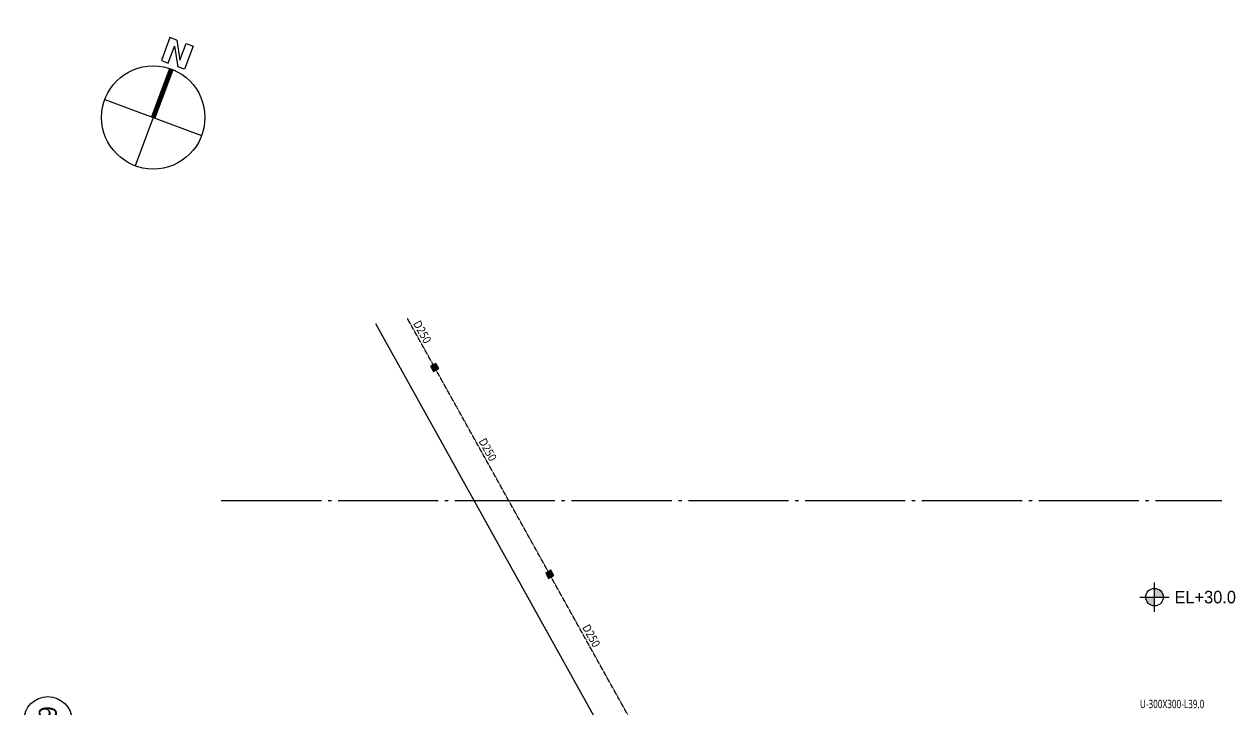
# Model space of a CAD drawing. Header units: millimetres. Extents: x 252222657 to 254795153, y 504225591 to 504550014.
# Drawn here: x 252236504 to 252415189, y 504430660 to 504533367 of the extents above; entities that cross this region are included whole.
import ezdxf
from ezdxf.enums import TextEntityAlignment as Align

# ---------------------------------------------------------------- set-up
doc = ezdxf.new("R2010")
doc.units = ezdxf.units.MM
for name, pattern in [('CEN', [35, 30, -2, 1, -2]), ('DASH', [0.75, 0.5, -0.25]), ('DASHED', [0.75, 0.5, -0.25])]:
    doc.linetypes.add(name, pattern=pattern)
for name, color, linetype in [('1-계획-우수문자', 2, 'Continuous'), ('2-계획-오수관로', 3, 'Continuous'), ('2-계획-오수집수정', 26, 'Continuous'), ('4A.TEC CEN', 1, 'CEN'), ('4A.TEC TEXT 1', 3, 'Continuous'), ('4A.TEC TEXT 2', 3, 'Continuous'), ('4A.TEC 심볼', 7, 'Continuous'), ('k-시트문자', 7, 'Continuous'), ('NO체인', 1, 'Continuous'), ('㈜SE&C 심볼', 7, 'Continuous')]:
    doc.layers.add(name, color=color, linetype=linetype)
doc.styles.add('GHS', font='malgun.ttf')
doc.styles.add('SAMOO', font='')
doc.styles.add('울릉도L', font='')
doc.styles.get('SAMOO').set_extended_font_data('Dotum')
doc.styles.get('울릉도L').set_extended_font_data('Dotum')

# ---------------------------------------------------------------- blocks, each defined once
blk = doc.blocks.new('ccs122')
at = {"layer": '4A.TEC 심볼'}
blk.add_line((0, 8), (0, 3), dxfattribs=at)
blk.add_circle((0, 14), 6, dxfattribs=at)
at = {"layer": '4A.TEC TEXT 2', "color": 3, "style": 'GHS'}
blk.add_attdef('NO', text='', height=4.5, dxfattribs=at).set_placement((-0.01, 14.02), align=Align.MIDDLE_CENTER)
blk = doc.blocks.new('dr-sy-018-D-M')
at = {"layer": '4A.TEC 심볼', "color": 0}
for p, q in [((-1, 16.4), (-2.5, 16.4)), ((-2.5, 16.4), (-2.5, 11.4)), ((-1, 16.4), (1, 12.8)), ((-1, 15.09), (1.05, 11.4)), ((-1, 11.4), (-1, 15.09)), ((1, 12.8), (1, 16.4)), ((1, 16.4), (2.5, 16.4)), ((2.5, 16.4), (2.5, 11.4)), ((-2.5, 11.4), (-1, 11.4)), ((2.5, 11.4), (1.05, 11.4)), ((-10.5, 0), (10.5, 0)), ((0, 0), (0, -10.5))]:
    blk.add_line(p, q, dxfattribs=at)
at = {"layer": '4A.TEC 심볼', "color": 0, "const_width": 1}
blk.add_lwpolyline([(0, 10.5), (0, 0)], dxfattribs=at)
at = {"layer": '4A.TEC 심볼', "color": 0}
blk.add_circle((0, 0), 10.5, dxfattribs=at)
blk = doc.blocks.new('FL-LEVEL1')
at = {"layer": '4A.TEC 심볼', "linetype": 'ByBlock'}
h = blk.add_hatch(color=256, dxfattribs=at)
h.paths.add_polyline_path([(295, 175), (295, 0), (470, 0, 0.414214)])
h.paths.add_polyline_path([(295, 0), (120, 0, 0.414214), (295, -175)])
for p, q in [((295, -295), (295, 295)), ((0, 0), (590, 0))]:
    blk.add_line(p, q, dxfattribs=at)
blk.add_circle((295, 0), 175, dxfattribs=at)
at = {"layer": '4A.TEC TEXT 2', "color": 3, "linetype": 'ByBlock', "style": 'SAMOO'}
blk.add_attdef('FL', text='', height=250, dxfattribs=at).set_placement((695, 0), align=Align.MIDDLE_LEFT)
blk = doc.blocks.new('A$C6C3F3C2C')
at = {"layer": '2-계획-오수집수정', "color": 251}
for p, q in [((0.07, 0.36), (0.08, 0.34)), ((0.09, 0.36), (0.1, 0.34)), ((0.19, 0.49), (0.15, 0.49)), ((0.19, 0.47), (0.15, 0.48)), ((0.15, 0.44), (0.17, 0.44)), ((0.15, 0.42), (0.17, 0.42)), ((0.16, 0.54), (0.19, 0.53)), ((0.16, 0.38), (0.2, 0.39)), ((0.16, 0.36), (0.2, 0.37)), ((0.18, 0.73), (0.17, 0.72)), ((0.17, 0.55), (0.19, 0.54)), ((0.2, 0.72), (0.18, 0.7)), ((0.18, 0.59), (0.22, 0.57)), ((0.18, 0.32), (0.2, 0.33)), ((0.19, 0.61), (0.23, 0.59)), ((0.19, 0.31), (0.21, 0.32)), ((0.24, 0.48), (0.21, 0.49)), ((0.24, 0.47), (0.21, 0.47)), ((0.21, 0.39), (0.25, 0.4)), ((0.24, 0.3), (0.21, 0.27)), ((0.22, 0.64), (0.24, 0.63)), ((0.22, 0.44), (0.24, 0.44)), ((0.22, 0.43), (0.24, 0.43)), ((0.22, 0.38), (0.25, 0.38)), ((0.25, 0.28), (0.22, 0.26)), ((0.23, 0.65), (0.25, 0.64)), ((0.23, 0.56), (0.26, 0.55)), ((0.23, 0.51), (0.25, 0.51)), ((0.24, 0.58), (0.27, 0.56)), ((0.24, 0.53), (0.25, 0.52)), ((0.24, 0.35), (0.26, 0.36)), ((0.25, 0.34), (0.27, 0.35)), ((0.28, 0.33), (0.25, 0.31)), ((0.25, 0.23), (0.26, 0.25)), ((0.28, 0.65), (0.26, 0.68)), ((0.28, 0.48), (0.26, 0.48)), ((0.27, 0.46), (0.26, 0.47)), ((0.26, 0.41), (0.29, 0.42)), ((0.26, 0.39), (0.3, 0.4)), ((0.29, 0.32), (0.26, 0.29)), ((0.26, 0.22), (0.27, 0.24)), ((0.3, 0.66), (0.27, 0.69)), ((0.27, 0.6), (0.29, 0.58)), ((0.28, 0.61), (0.3, 0.59)), ((0.28, 0.54), (0.31, 0.52)), ((0.32, 0.61), (0.29, 0.64)), ((0.29, 0.56), (0.32, 0.54)), ((0.31, 0.35), (0.29, 0.34)), ((0.29, 0.28), (0.31, 0.3)), ((0.29, 0.19), (0.31, 0.23)), ((0.32, 0.34), (0.3, 0.32)), ((0.3, 0.27), (0.32, 0.29)), ((0.31, 0.71), (0.32, 0.69)), ((0.33, 0.62), (0.31, 0.65)), ((0.31, 0.42), (0.37, 0.44)), ((0.31, 0.4), (0.37, 0.42)), ((0.31, 0.18), (0.33, 0.22)), ((0.32, 0.72), (0.33, 0.7)), ((0.34, 0.58), (0.32, 0.6)), ((0.32, 0.51), (0.37, 0.48)), ((0.32, 0.24), (0.34, 0.27)), ((0.33, 0.53), (0.38, 0.5)), ((0.34, 0.65), (0.35, 0.63)), ((0.35, 0.59), (0.34, 0.61)), ((0.34, 0.29), (0.36, 0.32)), ((0.34, 0.23), (0.35, 0.26)), ((0.34, 0.08), (0.36, 0.07)), ((0.35, 0.85), (0.37, 0.79)), ((0.35, 0.66), (0.36, 0.64)), ((0.35, 0.17), (0.36, 0.19)), ((0.35, 0.1), (0.37, 0.09)), ((0.36, 0.72), (0.37, 0.7)), ((0.36, 0.28), (0.38, 0.31)), ((0.36, 0.16), (0.37, 0.19)), ((0.37, 0.33), (0.4, 0.38)), ((0.37, 0.24), (0.38, 0.25)), ((0.38, 0.73), (0.39, 0.7)), ((0.38, 0.68), (0.38, 0.65)), ((0.39, 0.69), (0.4, 0.65)), ((0.39, 0.64), (0.4, 0.6)), ((0.39, 0.32), (0.42, 0.37)), ((0.39, 0.23), (0.39, 0.25)), ((0.4, 0.59), (0.42, 0.53)), ((0.41, 0.64), (0.42, 0.61)), ((0.42, 0.24), (0.41, 0.21)), ((0.41, 0.19), (0.41, 0.15)), ((0.42, 0.75), (0.42, 0.73)), ((0.42, 0.59), (0.44, 0.53)), ((0.42, 0.28), (0.42, 0.26)), ((0.43, 0.19), (0.42, 0.15)), ((0.43, 0.68), (0.43, 0.66)), ((0.44, 0.27), (0.43, 0.26)), ((0.43, 0.24), (0.43, 0.21)), ((0.44, 0.75), (0.44, 0.73)), ((0.44, 0.68), (0.44, 0.66)), ((0.46, 0.63), (0.47, 0.64)), ((0.48, 0.31), (0.46, 0.37)), ((0.46, 0.22), (0.46, 0.24)), ((0.46, 0.15), (0.46, 0.17)), ((0.47, 0.71), (0.48, 0.75)), ((0.47, 0.66), (0.47, 0.69)), ((0.47, 0.22), (0.47, 0.24)), ((0.48, 0.66), (0.49, 0.69)), ((0.48, 0.62), (0.48, 0.64)), ((0.51, 0.58), (0.48, 0.53)), ((0.5, 0.31), (0.48, 0.37)), ((0.49, 0.26), (0.48, 0.29)), ((0.48, 0.15), (0.48, 0.17)), ((0.49, 0.71), (0.49, 0.75)), ((0.53, 0.57), (0.5, 0.52)), ((0.51, 0.26), (0.5, 0.3)), ((0.51, 0.21), (0.5, 0.25)), ((0.58, 0.81), (0.51, 0.82)), ((0.51, 0.67), (0.51, 0.65)), ((0.52, 0.17), (0.51, 0.2)), ((0.53, 0.66), (0.52, 0.65)), ((0.54, 0.62), (0.52, 0.59)), ((0.57, 0.37), (0.52, 0.4)), ((0.52, 0.22), (0.52, 0.25)), ((0.55, 0.8), (0.53, 0.81)), ((0.54, 0.74), (0.53, 0.71)), ((0.59, 0.5), (0.53, 0.48)), ((0.59, 0.48), (0.53, 0.46)), ((0.58, 0.39), (0.53, 0.42)), ((0.54, 0.18), (0.53, 0.2)), ((0.56, 0.82), (0.54, 0.83)), ((0.55, 0.73), (0.54, 0.71)), ((0.56, 0.61), (0.54, 0.58)), ((0.55, 0.24), (0.54, 0.26)), ((0.56, 0.67), (0.55, 0.64)), ((0.55, 0.31), (0.56, 0.29)), ((0.56, 0.25), (0.55, 0.27)), ((0.57, 0.06), (0.55, 0.12)), ((0.58, 0.66), (0.56, 0.63)), ((0.56, 0.32), (0.58, 0.3)), ((0.59, 0.72), (0.57, 0.68)), ((0.57, 0.28), (0.59, 0.25)), ((0.58, 0.18), (0.57, 0.2)), ((0.6, 0.63), (0.58, 0.61)), ((0.58, 0.56), (0.6, 0.58)), ((0.61, 0.34), (0.58, 0.36)), ((0.58, 0.29), (0.61, 0.26)), ((0.59, 0.19), (0.58, 0.21)), ((0.61, 0.71), (0.59, 0.67)), ((0.61, 0.62), (0.59, 0.6)), ((0.59, 0.55), (0.61, 0.56)), ((0.62, 0.36), (0.59, 0.38)), ((0.64, 0.51), (0.6, 0.5)), ((0.62, 0.29), (0.6, 0.31)), ((0.6, 0.24), (0.63, 0.21)), ((0.61, 0.58), (0.64, 0.61)), ((0.64, 0.49), (0.61, 0.48)), ((0.63, 0.3), (0.61, 0.32)), ((0.62, 0.57), (0.65, 0.59)), ((0.62, 0.42), (0.64, 0.42)), ((0.62, 0.25), (0.64, 0.22)), ((0.64, 0.68), (0.63, 0.66)), ((0.65, 0.56), (0.63, 0.55)), ((0.63, 0.44), (0.64, 0.43)), ((0.66, 0.32), (0.63, 0.34)), ((0.65, 0.67), (0.64, 0.65)), ((0.66, 0.55), (0.64, 0.54)), ((0.67, 0.34), (0.64, 0.35)), ((0.65, 0.62), (0.68, 0.64)), ((0.68, 0.52), (0.65, 0.52)), ((0.69, 0.51), (0.65, 0.5)), ((0.67, 0.39), (0.65, 0.39)), ((0.66, 0.37), (0.65, 0.38)), ((0.67, 0.25), (0.65, 0.26)), ((0.66, 0.6), (0.69, 0.63)), ((0.68, 0.47), (0.66, 0.47)), ((0.68, 0.46), (0.66, 0.46)), ((0.66, 0.43), (0.69, 0.43)), ((0.66, 0.42), (0.69, 0.41)), ((0.68, 0.26), (0.66, 0.27)), ((0.71, 0.29), (0.67, 0.31)), ((0.72, 0.31), (0.68, 0.33)), ((0.71, 0.59), (0.69, 0.58)), ((0.69, 0.16), (0.74, 0.21)), ((0.75, 0.73), (0.7, 0.69)), ((0.72, 0.58), (0.7, 0.57)), ((0.74, 0.54), (0.7, 0.53)), ((0.74, 0.52), (0.7, 0.51)), ((0.7, 0.18), (0.72, 0.2)), ((0.71, 0.43), (0.75, 0.42)), ((0.71, 0.41), (0.75, 0.41)), ((0.74, 0.36), (0.71, 0.37)), ((0.73, 0.35), (0.71, 0.36)), ((0.72, 0.17), (0.73, 0.18)), ((0.75, 0.48), (0.73, 0.48)), ((0.75, 0.46), (0.73, 0.46)), ((0.84, 0.34), (0.78, 0.35)), ((0.85, 0.36), (0.79, 0.37)), ((0.81, 0.54), (0.8, 0.56)), ((0.82, 0.52), (0.81, 0.58)), ((0.83, 0.54), (0.82, 0.56))]:
    blk.add_line(p, q, dxfattribs=at)
at = {"layer": '2-계획-오수집수정'}
blk.add_line((0.73, 0.75), (0.69, 0.71), dxfattribs=at)
for points in [[(0, 0), (0.9, 0), (0.9, 0.9), (0, 0.9)], [(0.15, 0.15), (0.75, 0.15), (0.75, 0.75), (0.15, 0.75)]]:
    blk.add_lwpolyline(points, close=True, dxfattribs=at)
at = {"layer": '2-계획-오수집수정', "color": 251, "const_width": 0.005}
for points in [[(0.51, 0.13, -0.911436), (0.34, 0.75, -0.911436)], [(0.56, 0.15, 0.911436), (0.39, 0.77, 0.911436)]]:
    blk.add_lwpolyline(points, format="xyb", dxfattribs=at)
at = {"layer": '2-계획-오수집수정', "color": 251}
for centre, radius in [((0.45, 0.45), 0.41), ((0.45, 0.45), 0.349), ((0.45, 0.45), 0.327), ((0.45, 0.45), 0.3), ((0.2, 0.43), 0.01), ((0.21, 0.53), 0.01), ((0.22, 0.34), 0.01), ((0.26, 0.62), 0.01), ((0.28, 0.26), 0.01), ((0.3, 0.47), 0.01), ((0.33, 0.36), 0.01), ((0.34, 0.68), 0.01), ((0.36, 0.57), 0.01), ((0.37, 0.21), 0.01), ((0.43, 0.7), 0.01), ((0.43, 0.3), 0.01), ((0.47, 0.6), 0.01), ((0.47, 0.2), 0.01), ((0.53, 0.69), 0.01), ((0.54, 0.33), 0.01), ((0.56, 0.22), 0.01), ((0.57, 0.54), 0.01), ((0.6, 0.43), 0.01), ((0.62, 0.64), 0.01), ((0.64, 0.28), 0.01), ((0.68, 0.56), 0.01), ((0.69, 0.37), 0.01), ((0.7, 0.47), 0.01)]:
    blk.add_circle(centre, radius, dxfattribs=at)
for centre, radius, start, end in [((0.08, 0.36), 0.011, 15.342, 195.342), ((0.09, 0.34), 0.011, 195.342, 15.342), ((0.45, 0.45), 0.32, 110.6476, 280.0363), ((0.45, 0.45), 0.3, 163.2634, 171.4094), ((0.45, 0.45), 0.3, 174.2745, 182.4205), ((0.45, 0.45), 0.3, 185.2856, 193.4317), ((0.17, 0.71), 0.011, 135.342, 315.342), ((0.45, 0.45), 0.3, 197.2522, 205.3983), ((0.45, 0.45), 0.3, 152.2522, 160.3983), ((0.2, 0.43), 0.025, 108.5788, 166.6347), ((0.2, 0.43), 0.025, 201.5499, 259.0375), ((0.19, 0.72), 0.011, 315.342, 135.342), ((0.45, 0.45), 0.3, 140.2856, 148.4317), ((0.21, 0.53), 0.025, 86.6465, 144.134), ((0.21, 0.53), 0.025, 179.0492, 237.1051), ((0.45, 0.45), 0.26, 167.2107, 171.189), ((0.45, 0.45), 0.26, 174.495, 178.4733), ((0.45, 0.45), 0.26, 189.143, 193.1377), ((0.45, 0.45), 0.3, 208.2634, 216.4094), ((0.45, 0.45), 0.26, 197.5462, 201.5409), ((0.22, 0.34), 0.025, 131.6465, 189.134), ((0.45, 0.45), 0.26, 152.5462, 156.5409), ((0.21, 0.53), 0.025, 272.0606, 324.134), ((0.45, 0.45), 0.245, 167.3717, 171.0877), ((0.45, 0.45), 0.245, 174.5962, 178.3123), ((0.2, 0.43), 0.025, 21.5499, 73.6233), ((0.2, 0.43), 0.025, 293.9929, 346.6347), ((0.45, 0.45), 0.245, 189.304, 193.0027), ((0.22, 0.34), 0.025, 224.0492, 282.1051), ((0.45, 0.45), 0.245, 197.6812, 201.3799), ((0.22, 0.34), 0.025, 44.0492, 96.691), ((0.45, 0.45), 0.3, 219.2745, 227.4205), ((0.45, 0.45), 0.3, 129.2745, 137.4205), ((0.26, 0.62), 0.025, 156.5499, 214.0375), ((0.45, 0.45), 0.26, 144.143, 148.1377), ((0.45, 0.45), 0.245, 152.6812, 156.3799), ((0.21, 0.53), 0.025, 359.0492, 51.691), ((0.45, 0.45), 0.26, 212.2107, 216.189), ((0.45, 0.45), 0.245, 144.304, 148.0027), ((0.45, 0.45), 0.21, 163.9803, 170.7952), ((0.45, 0.45), 0.21, 174.8887, 181.7037), ((0.45, 0.45), 0.21, 185.7971, 192.6126), ((0.22, 0.34), 0.025, 317.0606, 9.134), ((0.45, 0.45), 0.245, 212.3717, 216.0877), ((0.26, 0.62), 0.025, 63.5788, 121.6347), ((0.26, 0.62), 0.025, 248.9929, 301.6347), ((0.45, 0.45), 0.21, 153.0714, 159.8868), ((0.45, 0.45), 0.21, 198.0714, 204.8868), ((0.45, 0.45), 0.26, 219.495, 223.4733), ((0.45, 0.45), 0.195, 153.2815, 170.6377), ((0.45, 0.45), 0.195, 175.0462, 192.4024), ((0.45, 0.45), 0.195, 198.2815, 215.6377), ((0.45, 0.45), 0.245, 219.5962, 223.3123), ((0.28, 0.26), 0.025, 153.5788, 211.6347), ((0.45, 0.45), 0.3, 230.2856, 238.4317), ((0.45, 0.45), 0.3, 118.2634, 126.4094), ((0.45, 0.45), 0.26, 129.495, 133.4733), ((0.45, 0.45), 0.21, 140.7971, 147.6126), ((0.3, 0.47), 0.025, 190.2996, 249.815), ((0.45, 0.45), 0.21, 208.9803, 215.7952), ((0.28, 0.26), 0.025, 66.5499, 118.6233), ((0.28, 0.26), 0.025, 246.5499, 304.0375), ((0.45, 0.45), 0.245, 129.5962, 133.3123), ((0.26, 0.62), 0.025, 336.5499, 28.6233), ((0.3, 0.47), 0.025, 95.8689, 155.3844), ((0.45, 0.45), 0.195, 130.0462, 147.4024), ((0.45, 0.45), 0.16, 181.5981, 191.7586), ((0.45, 0.45), 0.21, 219.8887, 226.7037), ((0.45, 0.45), 0.26, 122.2107, 126.189), ((0.45, 0.45), 0.21, 129.8887, 136.7037), ((0.45, 0.45), 0.16, 153.9253, 164.0859), ((0.45, 0.45), 0.16, 198.9253, 209.0859), ((0.33, 0.36), 0.025, 140.8689, 200.3844), ((0.45, 0.45), 0.195, 220.0462, 237.4024), ((0.28, 0.26), 0.025, 338.9929, 31.6347), ((0.45, 0.45), 0.26, 234.143, 238.1377), ((0.34, 0.68), 0.025, 134.0492, 192.1051), ((0.45, 0.45), 0.245, 122.3717, 126.0877), ((0.45, 0.45), 0.145, 154.2965, 163.6432), ((0.3, 0.47), 0.025, 284.8409, 60.843), ((0.45, 0.45), 0.145, 182.0408, 191.3874), ((0.45, 0.45), 0.145, 199.2965, 208.6432), ((0.45, 0.45), 0.245, 234.304, 238.0027), ((0.45, 0.45), 0.3, 242.2522, 250.3983), ((0.45, 0.45), 0.3, 110.9278, 115.3983), ((0.34, 0.68), 0.025, 227.0606, 279.134), ((0.45, 0.45), 0.16, 136.5981, 146.7586), ((0.33, 0.36), 0.025, 329.8409, 105.843), ((0.33, 0.36), 0.025, 235.2996, 294.815), ((0.45, 0.45), 0.21, 230.7971, 237.6126), ((0.34, 0.68), 0.025, 41.6465, 99.134), ((0.45, 0.45), 0.21, 118.9803, 125.7952), ((0.36, 0.57), 0.025, 145.2996, 204.815), ((0.45, 0.45), 0.145, 137.0408, 146.3874), ((0.45, 0.45), 0.26, 242.5462, 246.5409), ((0.34, 0.09), 0.011, 75.342, 255.342), ((0.36, 0.77), 0.0308, 211.1382, 359.5457), ((0.36, 0.77), 0.0408, 239.5698, 271.137), ((0.45, 0.45), 0.195, 108.2815, 125.6377), ((0.36, 0.57), 0.025, 239.8409, 15.843), ((0.45, 0.45), 0.16, 226.5981, 236.7586), ((0.45, 0.45), 0.245, 242.6812, 246.3799), ((0.45, 0.45), 0.26, 107.5462, 111.5409), ((0.34, 0.68), 0.025, 314.0492, 6.691), ((0.36, 0.57), 0.025, 50.8689, 110.3844), ((0.45, 0.45), 0.145, 227.0408, 236.3874), ((0.45, 0.45), 0.21, 243.0714, 249.8868), ((0.37, 0.21), 0.025, 89.0492, 141.691), ((0.37, 0.21), 0.025, 176.6465, 234.134), ((0.45, 0.45), 0.245, 107.6812, 111.3799), ((0.45, 0.45), 0.21, 108.0714, 114.8868), ((0.45, 0.45), 0.195, 243.2815, 260.6377), ((0.45, 0.45), 0.3, 253.2634, 261.4094), ((0.36, 0.08), 0.011, 255.342, 75.342), ((0.45, 0.45), 0.16, 108.9253, 119.0859), ((0.45, 0.45), 0.085, 157.0983, 188.5856), ((0.45, 0.45), 0.085, 202.0983, 233.5856), ((0.37, 0.21), 0.025, 269.0492, 327.1051), ((0.36, 0.77), 0.0408, 299.5469, 331.1141), ((0.45, 0.45), 0.145, 109.2965, 118.6432), ((0.45, 0.45), 0.085, 112.0983, 143.5856), ((0.45, 0.45), 0.07, 105.342, 285.342), ((0.45, 0.45), 0.16, 243.9253, 254.0859), ((0.45, 0.45), 0.32, 290.6476, 100.0363), ((0.45, 0.45), 0.26, 99.143, 103.1377), ((0.45, 0.45), 0.245, 99.304, 103.0027), ((0.45, 0.45), 0.145, 244.2965, 253.6432), ((0.45, 0.45), 0.21, 253.9803, 260.7952), ((0.37, 0.21), 0.025, 2.0606, 54.134), ((0.45, 0.45), 0.26, 257.2107, 261.189), ((0.45, 0.45), 0.3, 95.2856, 99.7561), ((0.45, 0.45), 0.21, 95.7971, 102.6126), ((0.45, 0.45), 0.245, 257.3717, 261.0877), ((0.43, 0.7), 0.025, 111.5499, 169.0375), ((0.43, 0.7), 0.025, 203.9929, 256.6347), ((0.45, 0.45), 0.195, 85.0462, 102.4024), ((0.43, 0.3), 0.025, 14.8409, 150.843), ((0.43, 0.3), 0.025, 185.8689, 245.3844), ((0.45, 0.45), 0.16, 91.5981, 101.7586), ((0.45, 0.45), 0.145, 92.0408, 101.3874), ((0.45, 0.45), 0.085, 247.0983, 278.5856), ((0.45, 0.45), 0.3, 264.2745, 272.4205), ((0.45, 0.45), 0.07, 285.342, 105.342), ((0.45, 0.45), 0.195, 265.0462, 282.4024), ((0.45, 0.45), 0.21, 264.8887, 271.7037), ((0.45, 0.45), 0.245, 264.5962, 268.3123), ((0.45, 0.45), 0.26, 264.495, 268.4733), ((0.45, 0.45), 0.3, 84.2745, 92.4205), ((0.43, 0.7), 0.025, 18.5788, 76.6347), ((0.43, 0.7), 0.025, 291.5499, 343.6233), ((0.45, 0.45), 0.21, 84.8887, 91.7037), ((0.47, 0.6), 0.025, 194.8409, 330.843), ((0.45, 0.45), 0.085, 67.0983, 98.5856), ((0.43, 0.3), 0.025, 280.2996, 339.815), ((0.47, 0.2), 0.025, 111.5499, 163.6233), ((0.47, 0.2), 0.025, 198.5788, 256.6347), ((0.47, 0.6), 0.025, 100.2996, 159.815), ((0.45, 0.45), 0.16, 271.5981, 281.7586), ((0.45, 0.45), 0.26, 84.495, 88.4733), ((0.45, 0.45), 0.245, 84.5962, 88.3123), ((0.45, 0.45), 0.145, 272.0408, 281.3874), ((0.45, 0.45), 0.21, 275.7971, 282.6126), ((0.47, 0.2), 0.025, 23.9929, 76.6347), ((0.45, 0.45), 0.21, 73.9803, 80.7952), ((0.45, 0.45), 0.195, 63.2815, 80.6377), ((0.47, 0.6), 0.025, 5.8689, 65.3844), ((0.45, 0.45), 0.085, 292.0983, 323.5856), ((0.47, 0.2), 0.025, 291.5499, 349.0375), ((0.45, 0.45), 0.3, 275.2856, 279.7561), ((0.45, 0.45), 0.3, 73.2634, 81.4094), ((0.45, 0.45), 0.26, 77.2107, 81.189), ((0.45, 0.45), 0.245, 77.3717, 81.0877), ((0.45, 0.45), 0.16, 63.9253, 74.0859), ((0.45, 0.45), 0.145, 64.2965, 73.6432), ((0.45, 0.45), 0.245, 279.304, 283.0027), ((0.45, 0.45), 0.26, 279.143, 283.1377), ((0.53, 0.69), 0.025, 182.0606, 234.134), ((0.45, 0.45), 0.085, 22.0983, 53.5856), ((0.45, 0.45), 0.145, 289.2965, 298.6432), ((0.45, 0.45), 0.16, 288.9253, 299.0859), ((0.54, 0.13), 0.0408, 119.5469, 151.1141), ((0.53, 0.69), 0.025, 89.0492, 147.1051), ((0.45, 0.45), 0.195, 288.2815, 305.6377), ((0.54, 0.13), 0.0308, 31.1382, 179.5457), ((0.45, 0.45), 0.21, 63.0714, 69.8868), ((0.54, 0.33), 0.025, 59.8409, 195.843), ((0.45, 0.45), 0.21, 288.0714, 294.8868), ((0.45, 0.45), 0.245, 287.6812, 291.3799), ((0.54, 0.82), 0.011, 75.342, 255.342), ((0.53, 0.69), 0.025, 269.0492, 321.691), ((0.45, 0.45), 0.145, 47.0408, 56.3874), ((0.45, 0.45), 0.085, 337.0983, 8.5856), ((0.54, 0.33), 0.025, 230.8689, 290.3844), ((0.45, 0.45), 0.26, 287.5462, 291.5409), ((0.53, 0.69), 0.025, 356.6465, 54.134), ((0.45, 0.45), 0.16, 46.5981, 56.7586), ((0.56, 0.22), 0.025, 134.0492, 186.691), ((0.54, 0.13), 0.0408, 59.5698, 91.137), ((0.56, 0.81), 0.011, 255.342, 75.342), ((0.45, 0.45), 0.3, 62.2522, 70.3983), ((0.45, 0.45), 0.26, 62.5462, 66.5409), ((0.45, 0.45), 0.245, 62.6812, 66.3799), ((0.57, 0.54), 0.025, 149.8409, 285.843), ((0.45, 0.45), 0.21, 298.9803, 305.7952), ((0.56, 0.22), 0.025, 221.6465, 279.134), ((0.45, 0.45), 0.21, 50.7971, 57.6126), ((0.45, 0.45), 0.195, 40.0462, 57.4024), ((0.57, 0.54), 0.025, 55.2996, 114.815), ((0.45, 0.45), 0.145, 317.0408, 326.3874), ((0.54, 0.33), 0.025, 325.2996, 24.815), ((0.56, 0.22), 0.025, 47.0606, 99.134), ((0.45, 0.45), 0.3, 290.9278, 295.3983), ((0.45, 0.45), 0.16, 316.5981, 326.7586), ((0.45, 0.45), 0.245, 54.304, 58.0027), ((0.45, 0.45), 0.145, 19.2965, 28.6432), ((0.6, 0.43), 0.025, 104.8409, 240.843), ((0.45, 0.45), 0.145, 334.2965, 343.6432), ((0.45, 0.45), 0.195, 310.0462, 327.4024), ((0.45, 0.45), 0.21, 309.8887, 316.7037), ((0.45, 0.45), 0.245, 302.3717, 306.0877), ((0.56, 0.22), 0.025, 314.0492, 12.1051), ((0.45, 0.45), 0.26, 54.143, 58.1377), ((0.62, 0.64), 0.025, 158.9929, 211.6347), ((0.45, 0.45), 0.21, 39.8887, 46.7037), ((0.57, 0.54), 0.025, 320.8689, 20.3844), ((0.45, 0.45), 0.16, 18.9253, 29.0859), ((0.45, 0.45), 0.145, 2.0408, 11.3874), ((0.45, 0.45), 0.16, 333.9253, 344.0859), ((0.45, 0.45), 0.26, 302.2107, 306.189), ((0.45, 0.45), 0.3, 298.2634, 306.4094), ((0.62, 0.64), 0.025, 66.5499, 124.0375), ((0.6, 0.43), 0.025, 275.8689, 335.3844), ((0.45, 0.45), 0.3, 50.2856, 58.4317), ((0.62, 0.64), 0.025, 246.5499, 298.6233), ((0.45, 0.45), 0.195, 18.2815, 35.6377), ((0.45, 0.45), 0.16, 1.5981, 11.7586), ((0.6, 0.43), 0.025, 10.2996, 69.815), ((0.45, 0.45), 0.21, 320.7971, 327.6126), ((0.45, 0.45), 0.245, 309.5962, 313.3123), ((0.45, 0.45), 0.21, 28.9803, 35.7952), ((0.45, 0.45), 0.195, 333.2815, 350.6377), ((0.64, 0.28), 0.025, 156.5499, 208.6233), ((0.45, 0.45), 0.26, 309.495, 313.4733), ((0.45, 0.45), 0.245, 39.5962, 43.3123), ((0.64, 0.28), 0.025, 68.9929, 121.6347), ((0.64, 0.28), 0.025, 243.5788, 301.6347), ((0.62, 0.64), 0.025, 333.5788, 31.6347), ((0.45, 0.45), 0.26, 39.495, 43.4733), ((0.45, 0.45), 0.21, 18.0714, 24.8868), ((0.45, 0.45), 0.195, 355.0462, 12.4024), ((0.45, 0.45), 0.21, 333.0714, 339.8868), ((0.45, 0.45), 0.3, 309.2745, 317.4205), ((0.45, 0.45), 0.3, 39.2745, 47.4205), ((0.45, 0.45), 0.245, 32.3717, 36.0877), ((0.68, 0.56), 0.025, 137.0606, 189.134), ((0.45, 0.45), 0.21, 5.7971, 12.6126), ((0.45, 0.45), 0.21, 343.9803, 350.7952), ((0.45, 0.45), 0.245, 324.304, 328.0027), ((0.45, 0.45), 0.26, 32.2107, 36.189), ((0.68, 0.56), 0.025, 224.0492, 276.691), ((0.45, 0.45), 0.21, 354.8887, 1.7037), ((0.69, 0.37), 0.025, 179.0492, 231.691), ((0.45, 0.45), 0.26, 324.143, 328.1377), ((0.64, 0.28), 0.025, 336.5499, 34.0375), ((0.68, 0.56), 0.025, 44.0492, 102.1051), ((0.69, 0.37), 0.025, 92.0606, 144.134), ((0.45, 0.45), 0.245, 332.6812, 336.3799), ((0.45, 0.45), 0.245, 17.6812, 21.3799), ((0.7, 0.47), 0.025, 113.9929, 166.6347), ((0.7, 0.47), 0.025, 201.5499, 253.6233), ((0.45, 0.45), 0.26, 332.5462, 336.5409), ((0.45, 0.45), 0.3, 320.2856, 328.4317), ((0.45, 0.45), 0.3, 28.2634, 36.4094), ((0.68, 0.56), 0.025, 311.6465, 9.134), ((0.45, 0.45), 0.26, 17.5462, 21.5409), ((0.45, 0.45), 0.245, 9.304, 13.0027), ((0.45, 0.45), 0.245, 354.5962, 358.3123), ((0.45, 0.45), 0.245, 347.3717, 351.0877), ((0.69, 0.37), 0.025, 266.6465, 324.134), ((0.45, 0.45), 0.26, 9.143, 13.1377), ((0.45, 0.45), 0.26, 347.2107, 351.189), ((0.69, 0.37), 0.025, 359.0492, 57.1051), ((0.71, 0.18), 0.011, 135.342, 315.342), ((0.7, 0.47), 0.025, 21.5499, 79.0375), ((0.7, 0.47), 0.025, 288.5788, 346.6347), ((0.45, 0.45), 0.26, 354.495, 358.4733), ((0.45, 0.45), 0.3, 17.2522, 25.3983), ((0.45, 0.45), 0.3, 332.2522, 340.3983), ((0.73, 0.19), 0.011, 315.342, 135.342), ((0.45, 0.45), 0.3, 5.2856, 13.4317), ((0.45, 0.45), 0.3, 343.2634, 351.4094), ((0.45, 0.45), 0.3, 354.2745, 2.4205), ((0.81, 0.56), 0.011, 15.342, 195.342), ((0.82, 0.54), 0.011, 195.342, 15.342)]:
    blk.add_arc(centre, radius, start, end, dxfattribs=at)

msp = doc.modelspace()

# ---------------------------------------------------------------- linework, layer by layer
at = {"layer": '2-계획-오수관로', "color": 0, "linetype": 'DASH', "ltscale": 4, "elevation": 3333.33}
for points in [[(252297929.43, 504482138.42), (252293956, 504489283.05)], [(252315177.21, 504451125.16), (252301495.33, 504475726.56), (252301495.33, 504475726.56), (252298221.05, 504481614.06)], [(252329747.15, 504424900.81), (252315530.64, 504450463.54)]]:
    msp.add_lwpolyline(points, dxfattribs=at)
at = {"layer": '4A.TEC CEN', "color": 250, "ltscale": 500}
msp.add_line((252266099.96, 504461937.44, -1666.22), (252636666.54, 504461937.44, -7032.17), dxfattribs=at)
at = {"layer": 'NO체인', "color": 250, "linetype": 'Continuous', "elevation": 3333.33}
msp.add_lwpolyline([(252574098.11, 504296095.75), (252534884.04, 504297702.35, 0.029585897), (252534174.72, 504297689.43), (252512356.84, 504295998.18), (252472528.93, 504292910.91, -0.150192572), (252464503.37, 504294712.29), (252389541.31, 504337528.5, -0.1700758), (252383473.17, 504344518.53), (252369901.5, 504378697.03), (252365842.52, 504383290.88), (252358697.04, 504387204.12), (252356281.34, 504388528.41), (252354678.81, 504389406.93), (252339738.68, 504397599.77), (252289245.09, 504488392.36)], format="xyb", dxfattribs=at)
msp.add_lwpolyline([(252574098.11, 504296095.75), (252534884.04, 504297702.35, 0.029585897), (252534174.72, 504297689.43), (252512356.84, 504295998.18), (252472528.93, 504292910.91, -0.150192572), (252464503.37, 504294712.29), (252389541.31, 504337528.5, -0.1700758), (252383473.17, 504344518.53), (252369901.5, 504378697.03), (252365842.52, 504383290.88), (252358697.04, 504387204.12), (252356281.34, 504388528.41), (252354678.81, 504389406.93), (252339738.68, 504397599.77), (252289245.09, 504488392.36)], format="xyb", dxfattribs=at)
msp.add_lwpolyline([(252574098.11, 504296095.75), (252534884.04, 504297702.35, 0.029585897), (252534174.72, 504297689.43), (252512356.84, 504295998.18), (252472528.93, 504292910.91, -0.150192572), (252464503.37, 504294712.29), (252389541.31, 504337528.5, -0.1700758), (252383473.17, 504344518.53), (252369901.5, 504378697.03), (252365842.52, 504383290.88), (252358697.04, 504387204.12), (252356281.34, 504388528.41), (252354678.81, 504389406.93), (252339738.68, 504397599.77), (252289245.09, 504488392.36)], format="xyb", dxfattribs=at)

# ---------------------------------------------------------------- block references
at = {"layer": '2-계획-오수집수정', "linetype": 'DASHED', "xscale": 999.9999999999998, "yscale": 999.9999999999998, "zscale": 999.9999999999998, "rotation": 299.0802774835087}
for p in [(252297463.25, 504482050.8, 3333.33), (252314711.03, 504451037.54, 3333.33)]:
    msp.add_blockref('A$C6C3F3C2C', p, dxfattribs=at)
at = {"layer": '4A.TEC 심볼', "color": 3, "linetype": 'ByBlock'}
ref = msp.add_blockref('FL-LEVEL1', (252403737.75, 504447454.2, 33333.33), dxfattribs=dict(at, xscale=7.500000000000486, yscale=7.500000000000486, zscale=7.500000000000486))
ref.add_attrib('FL', 'EL+30.0', dxfattribs={"layer": '4A.TEC TEXT 1', "color": 3, "linetype": 'ByBlock', "height": 1875, "style": 'SAMOO'}).set_placement((252408950.25, 504447454.2, 33333.33), align=Align.MIDDLE_LEFT)
at = {"layer": '4A.TEC 심볼'}
ref = msp.add_blockref('ccs122', (252248504.17, 504428937.44, 3333.33), dxfattribs=dict(at, xscale=599.99999729962, yscale=599.99999729962, zscale=599.99999729962, rotation=90))
ref.add_attrib('NO', 'Y9', dxfattribs={"layer": '0', "color": 3, "height": 2700, "rotation": 90, "style": '울릉도L'}).set_placement((252240093.43, 504428933.75, -2666.67), align=Align.MIDDLE_CENTER)
at = {"layer": '㈜SE&C 심볼', "xscale": 737.215039123858, "yscale": 737.215039123858, "zscale": 737.215039123858, "rotation": 339.5087343485739}
msp.add_blockref('dr-sy-018-D-M', (252255897.19, 504519335.08, 10333.33), dxfattribs=at)

# ---------------------------------------------------------------- texts
at = {"layer": '1-계획-우수문자', "color": 2, "style": 'GHS', "width": 0.75}
msp.add_text('U-300X300-L39.0', height=1250, rotation=359.9327688, dxfattribs=at).set_placement((252403765.54, 504430818.22, 3333.33))
at = {"layer": 'k-시트문자', "color": 0, "style": 'GHS', "width": 0.9}
for p in [(252295352.93, 504488757.65, 3333.33), (252305161.74, 504471120.41, 3333.33), (252320683.29, 504443225.74, 3333.33)]:
    msp.add_text('D250', height=1250, rotation=299.0802775, dxfattribs=at).set_placement(p, align=Align.MIDDLE_LEFT)

doc.saveas('drawing.dxf')
